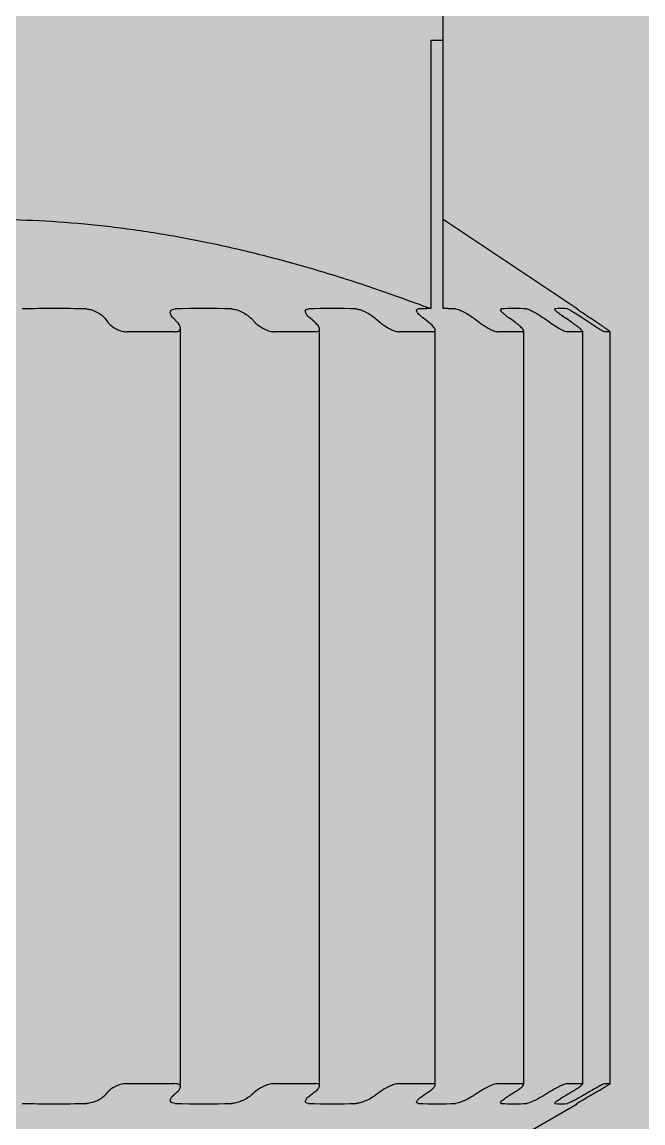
# Model space of a CAD drawing. Header units: millimetres. Extents: x -18489 to 17339, y -1599 to 10961.
# Drawn here: x -16577.864 to -16576.945, y 1516.721 to 1518.35 of the extents above; entities that cross this region are included whole.
import ezdxf

# ---------------------------------------------------------------- set-up
doc = ezdxf.new("R2010")
doc.units = ezdxf.units.MM
for name, color, linetype in [('188K-SM-03-F10-MECH-EQ-Y2257103$0$0 Xref', 8, 'Continuous'), ('188K-SM-03-F10-MECH-EQ-Y2257103$0$M-EQU-FOUNDATION', 8, 'Continuous'), ('188K-SM-03-F10-MECH-EQ-Y2257103$0$Micron CUP L10 HVAC EQU$0$M-MECH-EQU', 136, 'Continuous'), ('188K-SM-03-F10-MECH-EQ-Y2257103$0$Micron CUP L10 HVAC EQU$0$M-PHASE1 AREA', 252, 'Continuous')]:
    doc.layers.add(name, color=color, linetype=linetype)
pattern_1 = [(50, (4473.52, 709.2), (54.6554, -4.78173), [5.715, -62.865]), (355, (4473.52, 709.2), (-10.57303, 57.31705), [4.572, -50.29218]), (100.45144, (4478.076, 708.8), (44.08237, 52.53533), [4.857, -53.42707]), (46.1842, (4473.52, 724.44), (81.32371, -12.6127), [8.5725, -94.2975]), (96.63556, (4480.3, 723.39), (71.22124, 74.22784), [7.2855, -80.14068]), (351.18415, (4473.52, 724.44), (71.22124, 74.22784), [6.858, -75.43792]), (21, (4481.14, 720.63), (45.48432, -30.67956), [5.715, -62.865]), (326, (4481.14, 720.63), (18.54061, 55.25639), [4.572, -50.292]), (71.45144, (4484.93, 718.07), (64.02493, 24.57683), [4.857, -53.42698]), (37.5, (4473.521, 709.2), (0.926581, 25.366512), [0, -49.6824, 0, -51.054, 0, -50.4825]), (7.5, (4473.52, 709.2), (20.0459, 30.054172), [0, -29.1084, 0, -48.5394, 0, -19.2405]), (327.5, (4456.529, 709.2), (40.677179, -1.718623), [0, -19.05, 0, -59.436, 0, -78.867]), (317.5, (4448.91, 709.2), (44.438754, 7.62795), [0, -24.765, 0, -39.4716, 0, -56.007])]

# ---------------------------------------------------------------- blocks, each defined once
blk = doc.blocks.new('188K-SM-03-F10-MECH-EQ-Y2257103$0$Micron CUP L10 HVAC EQU$0$A$C0c53ceb0')
at = {"layer": '188K-SM-03-F10-MECH-EQ-Y2257103$0$Micron CUP L10 HVAC EQU$0$M-PHASE1 AREA'}
for p, q in [((-4340.92233, 6009.06302), (-4340.92233, 6018.52766)), ((-4341.10582, 6009.06302), (-4341.10582, 6005.09137)), ((-4341.10582, 6009.06302), (-4340.92233, 6009.06302)), ((-4340.92233, 6005.09137), (-4340.92233, 6009.06302)), ((-4340.92233, 6006.41237), (-4338.94192, 6005.0921)), ((-4338.94192, 6005.0921), (-4338.94192, 6005.08559)), ((-4345.92653, 6004.94696), (-4345.88208, 6004.88775)), ((-4344.85521, 6004.88775), (-4344.91236, 6004.94696)), ((-4343.76445, 6004.94696), (-4343.7073, 6004.88775)), ((-4342.82089, 6004.88775), (-4342.889, 6004.94696)), ((-4341.92579, 6004.94696), (-4341.85768, 6004.88775)), ((-4341.13866, 6004.88775), (-4341.21566, 6004.94696)), ((-4340.46642, 6004.94696), (-4340.38942, 6004.88775)), ((-4339.85964, 6004.88775), (-4339.94318, 6004.94696)), ((-4339.43067, 6004.94696), (-4339.34712, 6004.88775)), ((-4339.02267, 6004.88775), (-4339.11024, 6004.94696)), ((-4338.85003, 6004.94696), (-4338.76247, 6004.88775)), ((-4338.65321, 6004.88775), (-4338.74212, 6004.94696)), ((-4344.88927, 6004.74739), (-4345.59893, 6004.74739)), ((-4344.80846, 5993.57849), (-4344.80846, 6004.80072)), ((-4342.80426, 6004.74739), (-4343.41685, 6004.74739)), ((-4342.74952, 5993.59341), (-4342.74952, 6004.78349)), ((-4341.07185, 6004.74739), (-4341.56876, 6004.74739)), ((-4341.03876, 5993.60579), (-4341.03876, 6004.76919)), ((-4339.74467, 6004.74739), (-4340.1108, 6004.74739)), ((-4339.72817, 5993.61526), (-4339.72817, 6004.75825)), ((-4338.86305, 6004.74739), (-4339.08727, 6004.74739)), ((-4338.85757, 5993.62155), (-4338.85757, 6004.75099)), ((-4338.45377, 6004.74739), (-4338.52928, 6004.74739)), ((-4338.45341, 5993.62447), (-4338.45341, 6004.74762)), ((-4345.59893, 5993.62467), (-4344.88927, 5993.62467)), ((-4343.41685, 5993.62467), (-4342.80426, 5993.62467)), ((-4341.56876, 5993.62467), (-4341.07185, 5993.62467)), ((-4340.1108, 5993.62467), (-4339.74467, 5993.62467)), ((-4339.08727, 5993.62467), (-4338.86305, 5993.62467)), ((-4338.52928, 5993.62467), (-4338.45377, 5993.62467)), ((-4339.92334, 5992.75952), (-4338.94192, 5993.32615)), ((-4338.94192, 5993.32615), (-4338.94192, 5993.33178))]:
    blk.add_line(p, q, dxfattribs=at)
for centre, major_axis, ratio, start_param, end_param in [((-4346.67518, 5981.88156), (-0.00048, 23.21054), 0.8660254, 6.25949307, 6.30684182), ((-4344.46668, 5981.88156), (-0.00037, 23.21054), 0.76604444, 6.25949864, 6.3068474), ((-4342.56027, 5981.88156), (-0.00031, 23.21054), 0.64278761, 6.25950228, 6.30685103), ((-4339.87445, 5981.88156), (-0.00025, 23.21054), 0.34202014, 6.25950718, 6.30685593), ((-4339.17666, 5981.88156), (-0.00024, 23.21054), 0.17364818, 6.25950911, 6.30685787), ((-4346.67519, 6020.12649), (-0.00042, -26.80035), 0.8660254, 6.26269602, 6.30370163), ((-4344.4667, 6020.12649), (-0.00033, -26.80035), 0.76604444, 6.2626918, 6.30369741), ((-4342.56029, 6020.12649), (-0.00027, -26.80035), 0.64278761, 6.26268905, 6.30369466), ((-4341.01389, 6020.12649), (-0.00024, -26.80035), 0.5, 6.26268701, 6.30369262), ((-4339.87448, 6020.12649), (-0.00022, -26.80035), 0.34202014, 6.26268534, 6.30369095), ((-4339.17669, 6020.12649), (-0.00021, -26.80035), 0.17364818, 6.26268388, 6.30368949)]:
    blk.add_ellipse(centre, major_axis=major_axis, ratio=ratio, start_param=start_param, end_param=end_param, dxfattribs=at)
for points, weights in [([(-4354.22518, 6005.09137), (-4347.6655, 6007.56414), (-4341.10582, 6005.09137)], [1.06957579566, 1.22672434335, 1.06957579566]), ([(-4341.10582, 6005.09137), (-4341.19728, 6005.08992), (-4341.28879, 6005.08559)], [1.61892907434, 1.61881551844, 1.61847558047]), ([(-4340.73935, 6005.08559), (-4340.83086, 6005.08992), (-4340.92233, 6005.09137)], [1.61847558047, 1.61881551844, 1.61892907434]), ([(-4345.88148, 5993.50311), (-4345.90438, 5993.47739), (-4345.92653, 5993.45184)], [1.04611932039, 1.04564401827, 1.04516058752]), ([(-4344.9118, 5993.45186), (-4344.88385, 5993.47741), (-4344.85521, 5993.50311)], [1.04516094232, 1.04564432953, 1.04611958948]), ([(-4343.70678, 5993.50311), (-4343.73597, 5993.47739), (-4343.76445, 5993.45184)], [1.04611932062, 1.04564401851, 1.04516058775]), ([(-4342.88852, 5993.45186), (-4342.85503, 5993.47741), (-4342.82089, 5993.50311)], [1.0451609422, 1.04564432942, 1.04611958936]), ([(-4341.85726, 5993.50311), (-4341.89184, 5993.47739), (-4341.92579, 5993.45184)], [1.04611932015, 1.04564401804, 1.04516058729]), ([(-4341.21528, 5993.45186), (-4341.17726, 5993.47741), (-4341.13866, 5993.50311)], [1.04516094242, 1.04564432964, 1.04611958959]), ([(-4340.3891, 5993.50311), (-4340.42804, 5993.47739), (-4340.46642, 5993.45184)], [1.04611932032, 1.0456440182, 1.04516058745]), ([(-4339.94291, 5993.45186), (-4339.90151, 5993.47741), (-4339.85964, 5993.50311)], [1.04516094233, 1.04564432955, 1.0461195895]), ([(-4339.34691, 5993.50311), (-4339.38903, 5993.47739), (-4339.43067, 5993.45184)], [1.04611932019, 1.04564401808, 1.04516058733]), ([(-4339.11008, 5993.45186), (-4339.06656, 5993.47741), (-4339.02267, 5993.50311)], [1.04516094239, 1.0456443296, 1.04611958955]), ([(-4338.76238, 5993.50311), (-4338.80638, 5993.47739), (-4338.85003, 5993.45184)], [1.04611932055, 1.04564401844, 1.04516058769]), ([(-4338.74209, 5993.45186), (-4338.69777, 5993.47741), (-4338.65321, 5993.50311)], [1.04516094219, 1.0456443294, 1.04611958935])]:
    blk.add_rational_spline(points, weights, degree=2, dxfattribs=at)
for points, knots in [([(-4346.19946, 6005.08559), (-4346.17992, 6005.08503), (-4346.15764, 6005.08178), (-4346.11022, 6005.06975), (-4346.08502, 6005.0604), (-4346.0359, 6005.03765), (-4346.00939, 6005.02195), (-4345.96398, 6004.98818), (-4345.94511, 6004.9701), (-4345.93151, 6004.95333), (-4345.9298, 6004.95122), (-4345.92814, 6004.9491), (-4345.92653, 6004.94696)], [0.1007338772, 0.1007338772, 0.1007338772, 0.1007338772, 0.1074438468, 0.1074438468, 0.1148517392, 0.1148517392, 0.1239329907, 0.1239329907, 0.1330142421, 0.1330142421, 0.1330142421, 0.1341521237, 0.1341521237, 0.1341521237, 0.1341521237]), ([(-4344.91236, 6004.94696), (-4344.91442, 6004.9491), (-4344.91641, 6004.95122), (-4344.93356, 6004.9701), (-4344.946, 6004.98818), (-4344.95966, 6005.02195), (-4344.96091, 6005.03765), (-4344.95271, 6005.0604), (-4344.94466, 6005.06975), (-4344.92036, 6005.08178), (-4344.90497, 6005.08503), (-4344.88773, 6005.08559)], [0.0659197851, 0.0659197851, 0.0659197851, 0.0659197851, 0.0670576667, 0.0670576667, 0.0761389182, 0.0761389182, 0.0852201696, 0.0852201696, 0.092628062, 0.092628062, 0.0993380316, 0.0993380316, 0.0993380316, 0.0993380316]), ([(-4344.04594, 6005.08559), (-4344.02864, 6005.08503), (-4344.00813, 6005.08178), (-4343.96293, 6005.06975), (-4343.93801, 6005.0604), (-4343.88804, 6005.03765), (-4343.86002, 6005.02195), (-4343.80992, 6004.98818), (-4343.78784, 6004.9701), (-4343.77077, 6004.95333), (-4343.76863, 6004.95122), (-4343.76652, 6004.9491), (-4343.76445, 6004.94696)], [0.1007338772, 0.1007338772, 0.1007338772, 0.1007338772, 0.1074438468, 0.1074438468, 0.1148517392, 0.1148517392, 0.1239329907, 0.1239329907, 0.1330142421, 0.1330142421, 0.1330142421, 0.1341521237, 0.1341521237, 0.1341521237, 0.1341521237]), ([(-4342.889, 6004.94696), (-4342.89146, 6004.9491), (-4342.89385, 6004.95122), (-4342.91465, 6004.9701), (-4342.93117, 6004.98818), (-4342.95388, 6005.02195), (-4342.96009, 6005.03765), (-4342.96058, 6005.0604), (-4342.95679, 6005.06975), (-4342.94009, 6005.08178), (-4342.92808, 6005.08503), (-4342.91363, 6005.08559)], [0.0659197851, 0.0659197851, 0.0659197851, 0.0659197851, 0.0670576667, 0.0670576667, 0.0761389182, 0.0761389182, 0.0852201696, 0.0852201696, 0.092628062, 0.092628062, 0.0993380316, 0.0993380316, 0.0993380316, 0.0993380316]), ([(-4342.20728, 6005.08559), (-4342.19275, 6005.08503), (-4342.17464, 6005.08178), (-4342.13302, 6005.06975), (-4342.10914, 6005.0604), (-4342.05985, 6005.03765), (-4342.03118, 6005.02195), (-4341.97789, 6004.98818), (-4341.95328, 6004.9701), (-4341.93325, 6004.95333), (-4341.93075, 6004.95122), (-4341.92826, 6004.9491), (-4341.92579, 6004.94696)], [0.1007338772, 0.1007338772, 0.1007338772, 0.1007338772, 0.1074438468, 0.1074438468, 0.1148517392, 0.1148517392, 0.1239329907, 0.1239329907, 0.1330142421, 0.1330142421, 0.1330142421, 0.1341521237, 0.1341521237, 0.1341521237, 0.1341521237]), ([(-4341.21566, 6004.94696), (-4341.21844, 6004.9491), (-4341.22116, 6004.95122), (-4341.24498, 6004.9701), (-4341.26509, 6004.98818), (-4341.29615, 6005.02195), (-4341.30713, 6005.03765), (-4341.31629, 6005.0604), (-4341.31689, 6005.06975), (-4341.30829, 6005.08178), (-4341.30002, 6005.08503), (-4341.28879, 6005.08559)], [0.0659197851, 0.0659197851, 0.0659197851, 0.0659197851, 0.0670576667, 0.0670576667, 0.0761389182, 0.0761389182, 0.0852201696, 0.0852201696, 0.092628062, 0.092628062, 0.0993380316, 0.0993380316, 0.0993380316, 0.0993380316]), ([(-4340.73935, 6005.08559), (-4340.72804, 6005.08503), (-4340.71287, 6005.08178), (-4340.67611, 6005.06975), (-4340.65399, 6005.0604), (-4340.60687, 6005.03765), (-4340.57842, 6005.02195), (-4340.52356, 6004.98818), (-4340.49717, 6004.9701), (-4340.4748, 6004.95333), (-4340.472, 6004.95122), (-4340.4692, 6004.9491), (-4340.46642, 6004.94696)], [0.1007338772, 0.1007338772, 0.1007338772, 0.1007338772, 0.1074438468, 0.1074438468, 0.1148517392, 0.1148517392, 0.1239329907, 0.1239329907, 0.1330142421, 0.1330142421, 0.1330142421, 0.1341521237, 0.1341521237, 0.1341521237, 0.1341521237]), ([(-4339.94318, 6004.94696), (-4339.9462, 6004.9491), (-4339.94917, 6004.95122), (-4339.97528, 6004.9701), (-4339.99836, 6004.98818), (-4340.03684, 6005.02195), (-4340.05226, 6005.03765), (-4340.06981, 6005.0604), (-4340.07477, 6005.06975), (-4340.07453, 6005.08178), (-4340.07027, 6005.08503), (-4340.0626, 6005.08559)], [0.0659197851, 0.0659197851, 0.0659197851, 0.0659197851, 0.0670576667, 0.0670576667, 0.0761389182, 0.0761389182, 0.0852201696, 0.0852201696, 0.092628062, 0.092628062, 0.0993380316, 0.0993380316, 0.0993380316, 0.0993380316]), ([(-4339.68676, 6005.08559), (-4339.679, 6005.08503), (-4339.66725, 6005.08178), (-4339.63645, 6005.06975), (-4339.61677, 6005.0604), (-4339.57325, 6005.03765), (-4339.54588, 6005.02195), (-4339.49113, 6004.98818), (-4339.46375, 6004.9701), (-4339.43972, 6004.95333), (-4339.43671, 6004.95122), (-4339.43369, 6004.9491), (-4339.43067, 6004.94696)], [0.1007338772, 0.1007338772, 0.1007338772, 0.1007338772, 0.1074438468, 0.1074438468, 0.1148517392, 0.1148517392, 0.1239329907, 0.1239329907, 0.1330142421, 0.1330142421, 0.1330142421, 0.1341521237, 0.1341521237, 0.1341521237, 0.1341521237]), ([(-4339.11024, 6004.94696), (-4339.1134, 6004.9491), (-4339.11652, 6004.95122), (-4339.14414, 6004.9701), (-4339.16949, 6004.98818), (-4339.21421, 6005.02195), (-4339.2336, 6005.03765), (-4339.259, 6005.0604), (-4339.26818, 6005.06975), (-4339.27632, 6005.08178), (-4339.27617, 6005.08503), (-4339.2723, 6005.08559)], [0.0659197851, 0.0659197851, 0.0659197851, 0.0659197851, 0.0670576667, 0.0670576667, 0.0761389182, 0.0761389182, 0.0852201696, 0.0852201696, 0.092628062, 0.092628062, 0.0993380316, 0.0993380316, 0.0993380316, 0.0993380316]), ([(-4339.08148, 6005.08559), (-4339.07752, 6005.08503), (-4339.06953, 6005.08178), (-4339.04564, 6005.06975), (-4339.02899, 6005.0604), (-4338.9904, 6005.03765), (-4338.96494, 6005.02195), (-4338.91196, 6004.98818), (-4338.88443, 6004.9701), (-4338.85947, 6004.95333), (-4338.85634, 6004.95122), (-4338.85319, 6004.9491), (-4338.85003, 6004.94696)], [0.1007338772, 0.1007338772, 0.1007338772, 0.1007338772, 0.1074438468, 0.1074438468, 0.1148517392, 0.1148517392, 0.1239329907, 0.1239329907, 0.1330142421, 0.1330142421, 0.1330142421, 0.1341521237, 0.1341521237, 0.1341521237, 0.1341521237]), ([(-4338.74212, 6004.94696), (-4338.74533, 6004.9491), (-4338.74852, 6004.95122), (-4338.7768, 6004.9701), (-4338.80365, 6004.98818), (-4338.85325, 6005.02195), (-4338.87602, 6005.03765), (-4338.90851, 6005.0604), (-4338.92163, 6005.06975), (-4338.93789, 6005.08178), (-4338.94187, 6005.08503), (-4338.94192, 6005.08559)], [0.0659197851, 0.0659197851, 0.0659197851, 0.0659197851, 0.0670576667, 0.0670576667, 0.0761389182, 0.0761389182, 0.0852201696, 0.0852201696, 0.092628062, 0.092628062, 0.0993380316, 0.0993380316, 0.0993380316, 0.0993380316]), ([(-4345.88208, 6004.88775), (-4345.88048, 6004.88563), (-4345.87883, 6004.88352), (-4345.86392, 6004.86513), (-4345.84568, 6004.84754), (-4345.80188, 6004.81452), (-4345.77632, 6004.79908), (-4345.7269, 6004.77533), (-4345.70005, 6004.76504), (-4345.64709, 6004.75106), (-4345.62098, 6004.74739), (-4345.59893, 6004.74739)], [-0.0681852529, -0.0681852529, -0.0681852529, -0.0681852529, -0.0670539463, -0.0670539463, -0.058228102, -0.058228102, -0.0494022577, -0.0494022577, -0.0414646154, -0.0414646154, -0.0335269732, -0.0335269732, -0.0335269732, -0.0335269732]), ([(-4344.88927, 6004.74739), (-4344.86804, 6004.74739), (-4344.84918, 6004.75106), (-4344.82208, 6004.76504), (-4344.81381, 6004.77533), (-4344.80671, 6004.79908), (-4344.80838, 6004.81452), (-4344.82225, 6004.84754), (-4344.83447, 6004.86513), (-4344.85118, 6004.88352), (-4344.85316, 6004.88563), (-4344.85521, 6004.88775)], [-0.0994872627, -0.0994872627, -0.0994872627, -0.0994872627, -0.0915496204, -0.0915496204, -0.0836119781, -0.0836119781, -0.0747861338, -0.0747861338, -0.0659602895, -0.0659602895, -0.0648289829, -0.0648289829, -0.0648289829, -0.0648289829]), ([(-4343.7073, 6004.88775), (-4343.70525, 6004.88563), (-4343.70316, 6004.88352), (-4343.68444, 6004.86513), (-4343.66307, 6004.84754), (-4343.6146, 6004.81452), (-4343.58751, 6004.79908), (-4343.53702, 6004.77533), (-4343.51042, 6004.76504), (-4343.45992, 6004.75106), (-4343.43604, 6004.74739), (-4343.41685, 6004.74739)], [-0.0681852529, -0.0681852529, -0.0681852529, -0.0681852529, -0.0670539463, -0.0670539463, -0.058228102, -0.058228102, -0.0494022577, -0.0494022577, -0.0414646154, -0.0414646154, -0.0335269732, -0.0335269732, -0.0335269732, -0.0335269732]), ([(-4342.80426, 6004.74739), (-4342.78609, 6004.74739), (-4342.77115, 6004.75106), (-4342.75254, 6004.76504), (-4342.74883, 6004.77533), (-4342.75052, 6004.79908), (-4342.75699, 6004.81452), (-4342.77962, 6004.84754), (-4342.7958, 6004.86513), (-4342.81607, 6004.88352), (-4342.81845, 6004.88563), (-4342.82089, 6004.88775)], [-0.0994872627, -0.0994872627, -0.0994872627, -0.0994872627, -0.0915496204, -0.0915496204, -0.0836119781, -0.0836119781, -0.0747861338, -0.0747861338, -0.0659602895, -0.0659602895, -0.0648289829, -0.0648289829, -0.0648289829, -0.0648289829]), ([(-4341.85768, 6004.88775), (-4341.85524, 6004.88563), (-4341.85277, 6004.88352), (-4341.83081, 6004.86513), (-4341.80696, 6004.84754), (-4341.75529, 6004.81452), (-4341.72749, 6004.79908), (-4341.67748, 6004.77533), (-4341.65192, 6004.76504), (-4341.60542, 6004.75106), (-4341.5845, 6004.74739), (-4341.56876, 6004.74739)], [-0.0681852529, -0.0681852529, -0.0681852529, -0.0681852529, -0.0670539463, -0.0670539463, -0.058228102, -0.058228102, -0.0494022577, -0.0494022577, -0.0414646154, -0.0414646154, -0.0335269732, -0.0335269732, -0.0335269732, -0.0335269732]), ([(-4341.07185, 6004.74739), (-4341.05728, 6004.74739), (-4341.04672, 6004.75106), (-4341.03716, 6004.76504), (-4341.03813, 6004.77533), (-4341.04856, 6004.79908), (-4341.05964, 6004.81452), (-4341.09034, 6004.84754), (-4341.10998, 6004.86513), (-4341.13319, 6004.88352), (-4341.1359, 6004.88563), (-4341.13866, 6004.88775)], [-0.0994872627, -0.0994872627, -0.0994872627, -0.0994872627, -0.0915496204, -0.0915496204, -0.0836119781, -0.0836119781, -0.0747861338, -0.0747861338, -0.0659602895, -0.0659602895, -0.0648289829, -0.0648289829, -0.0648289829, -0.0648289829]), ([(-4340.38942, 6004.88775), (-4340.38665, 6004.88563), (-4340.38388, 6004.88352), (-4340.35936, 6004.86513), (-4340.33374, 6004.84754), (-4340.28045, 6004.81452), (-4340.25278, 6004.79908), (-4340.20476, 6004.77533), (-4340.18103, 6004.76504), (-4340.13994, 6004.75106), (-4340.12261, 6004.74739), (-4340.1108, 6004.74739)], [-0.0681852529, -0.0681852529, -0.0681852529, -0.0681852529, -0.0670539463, -0.0670539463, -0.058228102, -0.058228102, -0.0494022577, -0.0494022577, -0.0414646154, -0.0414646154, -0.0335269732, -0.0335269732, -0.0335269732, -0.0335269732]), ([(-4339.74467, 6004.74739), (-4339.73415, 6004.74739), (-4339.72828, 6004.75106), (-4339.72807, 6004.76504), (-4339.73368, 6004.77533), (-4339.75254, 6004.79908), (-4339.76788, 6004.81452), (-4339.80573, 6004.84754), (-4339.82824, 6004.86513), (-4339.85369, 6004.88352), (-4339.85664, 6004.88563), (-4339.85964, 6004.88775)], [-0.0994872627, -0.0994872627, -0.0994872627, -0.0994872627, -0.0915496204, -0.0915496204, -0.0836119781, -0.0836119781, -0.0747861338, -0.0747861338, -0.0659602895, -0.0659602895, -0.0648289829, -0.0648289829, -0.0648289829, -0.0648289829]), ([(-4339.34712, 6004.88775), (-4339.34412, 6004.88563), (-4339.34112, 6004.88352), (-4339.31478, 6004.86513), (-4339.28818, 6004.84754), (-4339.23489, 6004.81452), (-4339.20819, 6004.79908), (-4339.16363, 6004.77533), (-4339.14244, 6004.76504), (-4339.10801, 6004.75106), (-4339.0948, 6004.74739), (-4339.08727, 6004.74739)], [-0.0681852529, -0.0681852529, -0.0681852529, -0.0681852529, -0.0670539463, -0.0670539463, -0.058228102, -0.058228102, -0.0494022577, -0.0494022577, -0.0414646154, -0.0414646154, -0.0335269732, -0.0335269732, -0.0335269732, -0.0335269732]), ([(-4338.86305, 6004.74739), (-4338.8569, 6004.74739), (-4338.8559, 6004.75106), (-4338.86504, 6004.76504), (-4338.87513, 6004.77533), (-4338.90184, 6004.79908), (-4338.92098, 6004.81452), (-4338.96482, 6004.84754), (-4338.98952, 6004.86513), (-4339.01643, 6004.88352), (-4339.01953, 6004.88563), (-4339.02267, 6004.88775)], [-0.0994872627, -0.0994872627, -0.0994872627, -0.0994872627, -0.0915496204, -0.0915496204, -0.0836119781, -0.0836119781, -0.0747861338, -0.0747861338, -0.0659602895, -0.0659602895, -0.0648289829, -0.0648289829, -0.0648289829, -0.0648289829]), ([(-4338.76247, 6004.88775), (-4338.75932, 6004.88563), (-4338.75619, 6004.88352), (-4338.72883, 6004.86513), (-4338.70205, 6004.84754), (-4338.65038, 6004.81452), (-4338.62547, 6004.79908), (-4338.5857, 6004.77533), (-4338.56771, 6004.76504), (-4338.54098, 6004.75106), (-4338.53229, 6004.74739), (-4338.52928, 6004.74739)], [-0.0681852529, -0.0681852529, -0.0681852529, -0.0681852529, -0.0670539463, -0.0670539463, -0.058228102, -0.058228102, -0.0494022577, -0.0494022577, -0.0414646154, -0.0414646154, -0.0335269732, -0.0335269732, -0.0335269732, -0.0335269732]), ([(-4338.45377, 6004.74739), (-4338.45218, 6004.74739), (-4338.45609, 6004.75106), (-4338.47429, 6004.76504), (-4338.48855, 6004.77533), (-4338.5223, 6004.79908), (-4338.54467, 6004.81452), (-4338.59316, 6004.84754), (-4338.6193, 6004.86513), (-4338.64685, 6004.88352), (-4338.65002, 6004.88563), (-4338.65321, 6004.88775)], [-0.0994872627, -0.0994872627, -0.0994872627, -0.0994872627, -0.0915496204, -0.0915496204, -0.0836119781, -0.0836119781, -0.0747861338, -0.0747861338, -0.0659602895, -0.0659602895, -0.0648289829, -0.0648289829, -0.0648289829, -0.0648289829]), ([(-4345.59893, 5993.62467), (-4345.62075, 5993.62467), (-4345.64668, 5993.62156), (-4345.69961, 5993.60952), (-4345.7266, 5993.6006), (-4345.77606, 5993.58002), (-4345.80158, 5993.56671), (-4345.84547, 5993.5381), (-4345.86383, 5993.5228), (-4345.87884, 5993.50677), (-4345.88049, 5993.50494), (-4345.88148, 5993.50311)], [-0.0972684785, -0.0972684785, -0.0972684785, -0.0972684785, -0.0894142056, -0.0894142056, -0.0815599327, -0.0815599327, -0.0730240089, -0.0730240089, -0.0644880851, -0.0644880851, -0.0633980576, -0.0633980576, -0.0633980576, -0.0633980576]), ([(-4344.85521, 5993.50311), (-4344.85316, 5993.50495), (-4344.85118, 5993.50678), (-4344.83437, 5993.5228), (-4344.82213, 5993.5381), (-4344.80833, 5993.56671), (-4344.80675, 5993.58002), (-4344.81386, 5993.6006), (-4344.82226, 5993.60952), (-4344.84944, 5993.62156), (-4344.86826, 5993.62467), (-4344.88927, 5993.62467)], [-0.0666479464, -0.0666479464, -0.0666479464, -0.0666479464, -0.0655607867, -0.0655607867, -0.057024863, -0.057024863, -0.0484889392, -0.0484889392, -0.0406346663, -0.0406346663, -0.0327803934, -0.0327803934, -0.0327803934, -0.0327803934]), ([(-4343.41685, 5993.62467), (-4343.43584, 5993.62467), (-4343.45954, 5993.62156), (-4343.50998, 5993.60952), (-4343.53672, 5993.6006), (-4343.58724, 5993.58002), (-4343.61427, 5993.56671), (-4343.66283, 5993.5381), (-4343.68433, 5993.5228), (-4343.70316, 5993.50677), (-4343.70526, 5993.50494), (-4343.70678, 5993.50311)], [-0.0972684785, -0.0972684785, -0.0972684785, -0.0972684785, -0.0894142056, -0.0894142056, -0.0815599327, -0.0815599327, -0.0730240089, -0.0730240089, -0.0644880851, -0.0644880851, -0.0633980576, -0.0633980576, -0.0633980576, -0.0633980576]), ([(-4342.82089, 5993.50311), (-4342.81845, 5993.50495), (-4342.81607, 5993.50678), (-4342.79568, 5993.5228), (-4342.77946, 5993.5381), (-4342.75689, 5993.56671), (-4342.75051, 5993.58002), (-4342.74882, 5993.6006), (-4342.75264, 5993.60952), (-4342.77135, 5993.62156), (-4342.78628, 5993.62467), (-4342.80426, 5993.62467)], [-0.0666479464, -0.0666479464, -0.0666479464, -0.0666479464, -0.0655607867, -0.0655607867, -0.057024863, -0.057024863, -0.0484889392, -0.0484889392, -0.0406346663, -0.0406346663, -0.0327803934, -0.0327803934, -0.0327803934, -0.0327803934]), ([(-4341.56876, 5993.62467), (-4341.58433, 5993.62467), (-4341.60508, 5993.62156), (-4341.65151, 5993.60952), (-4341.67718, 5993.6006), (-4341.72722, 5993.58002), (-4341.75495, 5993.56671), (-4341.80669, 5993.5381), (-4341.83068, 5993.5228), (-4341.85277, 5993.50677), (-4341.85525, 5993.50494), (-4341.85726, 5993.50311)], [-0.0972684785, -0.0972684785, -0.0972684785, -0.0972684785, -0.0894142056, -0.0894142056, -0.0815599327, -0.0815599327, -0.0730240089, -0.0730240089, -0.0644880851, -0.0644880851, -0.0633980576, -0.0633980576, -0.0633980576, -0.0633980576]), ([(-4341.13866, 5993.50311), (-4341.1359, 5993.50495), (-4341.1332, 5993.50678), (-4341.10985, 5993.5228), (-4341.09014, 5993.5381), (-4341.05948, 5993.56671), (-4341.0485, 5993.58002), (-4341.03807, 5993.6006), (-4341.03718, 5993.60952), (-4341.04685, 5993.62156), (-4341.05743, 5993.62467), (-4341.07185, 5993.62467)], [-0.0666479464, -0.0666479464, -0.0666479464, -0.0666479464, -0.0655607867, -0.0655607867, -0.057024863, -0.057024863, -0.0484889392, -0.0484889392, -0.0406346663, -0.0406346663, -0.0327803934, -0.0327803934, -0.0327803934, -0.0327803934]), ([(-4340.1108, 5993.62467), (-4340.12249, 5993.62467), (-4340.13965, 5993.62156), (-4340.18065, 5993.60952), (-4340.20447, 5993.6006), (-4340.25253, 5993.58002), (-4340.28011, 5993.56671), (-4340.33346, 5993.5381), (-4340.35921, 5993.5228), (-4340.38388, 5993.50677), (-4340.38667, 5993.50494), (-4340.3891, 5993.50311)], [-0.0972684785, -0.0972684785, -0.0972684785, -0.0972684785, -0.0894142056, -0.0894142056, -0.0815599327, -0.0815599327, -0.0730240089, -0.0730240089, -0.0644880851, -0.0644880851, -0.0633980576, -0.0633980576, -0.0633980576, -0.0633980576]), ([(-4339.85964, 5993.50311), (-4339.85664, 5993.50495), (-4339.85369, 5993.50678), (-4339.82809, 5993.5228), (-4339.80549, 5993.5381), (-4339.76767, 5993.56671), (-4339.75244, 5993.58002), (-4339.73357, 5993.6006), (-4339.72801, 5993.60952), (-4339.72834, 5993.62156), (-4339.73426, 5993.62467), (-4339.74467, 5993.62467)], [-0.0666479464, -0.0666479464, -0.0666479464, -0.0666479464, -0.0655607867, -0.0655607867, -0.057024863, -0.057024863, -0.0484889392, -0.0484889392, -0.0406346663, -0.0406346663, -0.0327803934, -0.0327803934, -0.0327803934, -0.0327803934]), ([(-4339.08727, 5993.62467), (-4339.09472, 5993.62467), (-4339.10778, 5993.62156), (-4339.14211, 5993.60952), (-4339.16336, 5993.6006), (-4339.20796, 5993.58002), (-4339.23456, 5993.56671), (-4339.28789, 5993.5381), (-4339.31463, 5993.5228), (-4339.34113, 5993.50677), (-4339.34414, 5993.50494), (-4339.34691, 5993.50311)], [-0.0972684785, -0.0972684785, -0.0972684785, -0.0972684785, -0.0894142056, -0.0894142056, -0.0815599327, -0.0815599327, -0.0730240089, -0.0730240089, -0.0644880851, -0.0644880851, -0.0633980576, -0.0633980576, -0.0633980576, -0.0633980576]), ([(-4339.02267, 5993.50311), (-4339.01953, 5993.50495), (-4339.01643, 5993.50678), (-4338.98936, 5993.5228), (-4338.96456, 5993.5381), (-4338.92073, 5993.56671), (-4338.90169, 5993.58002), (-4338.87497, 5993.6006), (-4338.8649, 5993.60952), (-4338.85589, 5993.62156), (-4338.85697, 5993.62467), (-4338.86305, 5993.62467)], [-0.0666479464, -0.0666479464, -0.0666479464, -0.0666479464, -0.0655607867, -0.0655607867, -0.057024863, -0.057024863, -0.0484889392, -0.0484889392, -0.0406346663, -0.0406346663, -0.0327803934, -0.0327803934, -0.0327803934, -0.0327803934]), ([(-4338.52928, 5993.62467), (-4338.53226, 5993.62467), (-4338.54082, 5993.62156), (-4338.56744, 5993.60952), (-4338.58546, 5993.6006), (-4338.62525, 5993.58002), (-4338.65006, 5993.56671), (-4338.70176, 5993.5381), (-4338.72866, 5993.5228), (-4338.7562, 5993.50677), (-4338.75934, 5993.50494), (-4338.76238, 5993.50311)], [-0.0972684785, -0.0972684785, -0.0972684785, -0.0972684785, -0.0894142056, -0.0894142056, -0.0815599327, -0.0815599327, -0.0730240089, -0.0730240089, -0.0644880851, -0.0644880851, -0.0633980576, -0.0633980576, -0.0633980576, -0.0633980576]), ([(-4338.65321, 5993.50311), (-4338.65002, 5993.50495), (-4338.64685, 5993.50678), (-4338.61913, 5993.5228), (-4338.59288, 5993.5381), (-4338.54438, 5993.56671), (-4338.52212, 5993.58002), (-4338.48835, 5993.6006), (-4338.47409, 5993.60952), (-4338.456, 5993.62156), (-4338.4522, 5993.62467), (-4338.45377, 5993.62467)], [-0.0666479464, -0.0666479464, -0.0666479464, -0.0666479464, -0.0655607867, -0.0655607867, -0.057024863, -0.057024863, -0.0484889392, -0.0484889392, -0.0406346663, -0.0406346663, -0.0327803934, -0.0327803934, -0.0327803934, -0.0327803934]), ([(-4345.92653, 5993.45184), (-4345.92814, 5993.44998), (-4345.9298, 5993.44815), (-4345.93151, 5993.44632), (-4345.94508, 5993.43184), (-4345.96387, 5993.41625), (-4346.00883, 5993.38721), (-4346.03499, 5993.37377), (-4346.08396, 5993.35393), (-4346.10954, 5993.34568), (-4346.15746, 5993.33509), (-4346.17987, 5993.33227), (-4346.19946, 5993.33178)], [0.1289552603, 0.1289552603, 0.1289552603, 0.1289552603, 0.1300488787, 0.1300488787, 0.1300488787, 0.1387509732, 0.1387509732, 0.1474530678, 0.1474530678, 0.1548720794, 0.1548720794, 0.1615934291, 0.1615934291, 0.1615934291, 0.1615934291]), ([(-4344.88773, 5993.33178), (-4344.90502, 5993.33227), (-4344.9205, 5993.33509), (-4344.94495, 5993.34568), (-4344.95306, 5993.35393), (-4344.96086, 5993.37377), (-4344.95955, 5993.38721), (-4344.9459, 5993.41625), (-4344.93352, 5993.43184), (-4344.91641, 5993.44815), (-4344.91441, 5993.45), (-4344.9118, 5993.45186)], [0.0329398741, 0.0329398741, 0.0329398741, 0.0329398741, 0.0396612238, 0.0396612238, 0.0470802354, 0.0470802354, 0.0557823299, 0.0557823299, 0.0644844245, 0.0644844245, 0.0655817402, 0.0655817402, 0.0655817402, 0.0655817402]), ([(-4343.76445, 5993.45184), (-4343.76652, 5993.44998), (-4343.76863, 5993.44815), (-4343.77077, 5993.44632), (-4343.7878, 5993.43184), (-4343.80978, 5993.41625), (-4343.85943, 5993.38721), (-4343.88708, 5993.37377), (-4343.93695, 5993.35393), (-4343.96227, 5993.34568), (-4344.00797, 5993.33509), (-4344.0286, 5993.33227), (-4344.04594, 5993.33178)], [0.1289552603, 0.1289552603, 0.1289552603, 0.1289552603, 0.1300488787, 0.1300488787, 0.1300488787, 0.1387509732, 0.1387509732, 0.1474530678, 0.1474530678, 0.1548720794, 0.1548720794, 0.1615934291, 0.1615934291, 0.1615934291, 0.1615934291]), ([(-4342.91363, 5993.33178), (-4342.92812, 5993.33227), (-4342.9402, 5993.33509), (-4342.95697, 5993.34568), (-4342.96074, 5993.35393), (-4342.95987, 5993.37377), (-4342.95367, 5993.38721), (-4342.93105, 5993.41625), (-4342.9146, 5993.43184), (-4342.89384, 5993.44815), (-4342.89144, 5993.45), (-4342.88852, 5993.45186)], [0.0329398741, 0.0329398741, 0.0329398741, 0.0329398741, 0.0396612238, 0.0396612238, 0.0470802354, 0.0470802354, 0.0557823299, 0.0557823299, 0.0644844245, 0.0644844245, 0.0655817402, 0.0655817402, 0.0655817402, 0.0655817402]), ([(-4341.92579, 5993.45184), (-4341.92826, 5993.44998), (-4341.93074, 5993.44815), (-4341.93325, 5993.44632), (-4341.95323, 5993.43184), (-4341.97773, 5993.41625), (-4342.03055, 5993.38721), (-4342.05886, 5993.37377), (-4342.10813, 5993.35393), (-4342.13241, 5993.34568), (-4342.1745, 5993.33509), (-4342.19271, 5993.33227), (-4342.20728, 5993.33178)], [0.1289552603, 0.1289552603, 0.1289552603, 0.1289552603, 0.1300488787, 0.1300488787, 0.1300488787, 0.1387509732, 0.1387509732, 0.1474530678, 0.1474530678, 0.1548720794, 0.1548720794, 0.1615934291, 0.1615934291, 0.1615934291, 0.1615934291]), ([(-4341.28879, 5993.33178), (-4341.30005, 5993.33227), (-4341.30837, 5993.33509), (-4341.31695, 5993.34568), (-4341.31627, 5993.35393), (-4341.30674, 5993.37377), (-4341.29584, 5993.38721), (-4341.26494, 5993.41625), (-4341.24492, 5993.43184), (-4341.22115, 5993.44815), (-4341.21842, 5993.45), (-4341.21528, 5993.45186)], [0.0329398741, 0.0329398741, 0.0329398741, 0.0329398741, 0.0396612238, 0.0396612238, 0.0470802354, 0.0470802354, 0.0557823299, 0.0557823299, 0.0644844245, 0.0644844245, 0.0655817402, 0.0655817402, 0.0655817402, 0.0655817402]), ([(-4340.46642, 5993.45184), (-4340.4692, 5993.44998), (-4340.472, 5993.44815), (-4340.4748, 5993.44632), (-4340.49711, 5993.43184), (-4340.52339, 5993.41625), (-4340.57778, 5993.38721), (-4340.60588, 5993.37377), (-4340.65305, 5993.35393), (-4340.67556, 5993.34568), (-4340.71276, 5993.33509), (-4340.72801, 5993.33227), (-4340.73935, 5993.33178)], [0.1289552603, 0.1289552603, 0.1289552603, 0.1289552603, 0.1300488787, 0.1300488787, 0.1300488787, 0.1387509732, 0.1387509732, 0.1474530678, 0.1474530678, 0.1548720794, 0.1548720794, 0.1615934291, 0.1615934291, 0.1615934291, 0.1615934291]), ([(-4340.0626, 5993.33178), (-4340.07028, 5993.33227), (-4340.07459, 5993.33509), (-4340.07471, 5993.34568), (-4340.0696, 5993.35393), (-4340.05172, 5993.37377), (-4340.03644, 5993.38721), (-4339.9982, 5993.41625), (-4339.97522, 5993.43184), (-4339.94916, 5993.44815), (-4339.94618, 5993.45), (-4339.94291, 5993.45186)], [0.0329398741, 0.0329398741, 0.0329398741, 0.0329398741, 0.0396612238, 0.0396612238, 0.0470802354, 0.0470802354, 0.0557823299, 0.0557823299, 0.0644844245, 0.0644844245, 0.0655817402, 0.0655817402, 0.0655817402, 0.0655817402]), ([(-4339.43067, 5993.45184), (-4339.43369, 5993.44998), (-4339.43671, 5993.44815), (-4339.43972, 5993.44632), (-4339.46369, 5993.43184), (-4339.49095, 5993.41625), (-4339.54525, 5993.38721), (-4339.5723, 5993.37377), (-4339.61593, 5993.35393), (-4339.63598, 5993.34568), (-4339.66717, 5993.33509), (-4339.67898, 5993.33227), (-4339.68676, 5993.33178)], [0.1289552603, 0.1289552603, 0.1289552603, 0.1289552603, 0.1300488787, 0.1300488787, 0.1300488787, 0.1387509732, 0.1387509732, 0.1474530678, 0.1474530678, 0.1548720794, 0.1548720794, 0.1615934291, 0.1615934291, 0.1615934291, 0.1615934291]), ([(-4339.2723, 5993.33178), (-4339.27618, 5993.33227), (-4339.27634, 5993.33509), (-4339.26801, 5993.34568), (-4339.25862, 5993.35393), (-4339.23292, 5993.37377), (-4339.21372, 5993.38721), (-4339.16931, 5993.41625), (-4339.14408, 5993.43184), (-4339.11651, 5993.44815), (-4339.11338, 5993.45), (-4339.11008, 5993.45186)], [0.0329398741, 0.0329398741, 0.0329398741, 0.0329398741, 0.0396612238, 0.0396612238, 0.0470802354, 0.0470802354, 0.0557823299, 0.0557823299, 0.0644844245, 0.0644844245, 0.0655817402, 0.0655817402, 0.0655817402, 0.0655817402]), ([(-4338.85003, 5993.45184), (-4338.85319, 5993.44998), (-4338.85634, 5993.44815), (-4338.85947, 5993.44632), (-4338.88436, 5993.43184), (-4338.91177, 5993.41625), (-4338.96435, 5993.38721), (-4338.98951, 5993.37377), (-4339.02828, 5993.35393), (-4339.04525, 5993.34568), (-4339.06948, 5993.33509), (-4339.07751, 5993.33227), (-4339.08148, 5993.33178)], [0.1289552603, 0.1289552603, 0.1289552603, 0.1289552603, 0.1300488787, 0.1300488787, 0.1300488787, 0.1387509732, 0.1387509732, 0.1474530678, 0.1474530678, 0.1548720794, 0.1548720794, 0.1615934291, 0.1615934291, 0.1615934291, 0.1615934291]), ([(-4338.94192, 5993.33178), (-4338.94187, 5993.33227), (-4338.93787, 5993.33509), (-4338.92134, 5993.34568), (-4338.90796, 5993.35393), (-4338.87523, 5993.37377), (-4338.85271, 5993.38721), (-4338.80346, 5993.41625), (-4338.77673, 5993.43184), (-4338.74851, 5993.44815), (-4338.74531, 5993.45), (-4338.74209, 5993.45186)], [0.0329398741, 0.0329398741, 0.0329398741, 0.0329398741, 0.0396612238, 0.0396612238, 0.0470802354, 0.0470802354, 0.0557823299, 0.0557823299, 0.0644844245, 0.0644844245, 0.0655817402, 0.0655817402, 0.0655817402, 0.0655817402])]:
    blk.add_open_spline(points, degree=3, knots=knots, dxfattribs=at)
blk = doc.blocks.new('188K-SM-03-F10-MECH-EQ-Y2257103$0$Micron CUP L10 HVAC EQU')
at = {"layer": '188K-SM-03-F10-MECH-EQ-Y2257103$0$Micron CUP L10 HVAC EQU$0$M-MECH-EQU'}
blk.add_blockref('188K-SM-03-F10-MECH-EQ-Y2257103$0$Micron CUP L10 HVAC EQU$0$A$C0c53ceb0', (-206166.7, 2082.176), dxfattribs=at)
blk = doc.blocks.new('188K-SM-03-F10-MECH-EQ-Y2257103')
at = {"layer": '188K-SM-03-F10-MECH-EQ-Y2257103$0$M-EQU-FOUNDATION'}
h = blk.add_hatch(dxfattribs=at)
h.set_pattern_fill('AR-CONC', color=256, scale=0.3)
h.set_pattern_definition(pattern_1)
h.paths.add_polyline_path([(-17043.1486, 4192.4586), (-16393.1486, 4192.4586), (-16393.1486, 1372.4586), (-17043.1486, 1372.4586)], flags=16)
h.paths.add_polyline_path([(-17048.1486, 4197.4586), (-16388.1486, 4197.4586), (-16388.1486, 1367.4586), (-17048.1486, 1367.4586)])
h = blk.add_hatch(dxfattribs=at)
h.set_pattern_fill('AR-CONC', color=256, scale=0.3)
h.set_pattern_definition(pattern_1)
h.paths.add_polyline_path([(-17033.1486, 4182.4586), (-16403.1486, 4182.4586), (-16403.1486, 1382.4586), (-17033.1486, 1382.4586)])
at = {"layer": '188K-SM-03-F10-MECH-EQ-Y2257103$0$0 Xref', "xscale": 0.1, "yscale": 0.1, "zscale": 0.1}
blk.add_blockref('188K-SM-03-F10-MECH-EQ-Y2257103$0$Micron CUP L10 HVAC EQU', (4473.5214, 709.1992), dxfattribs=at)

msp = doc.modelspace()

# ---------------------------------------------------------------- block references
msp.add_blockref('188K-SM-03-F10-MECH-EQ-Y2257103', (0, 0))

doc.saveas('drawing.dxf')
